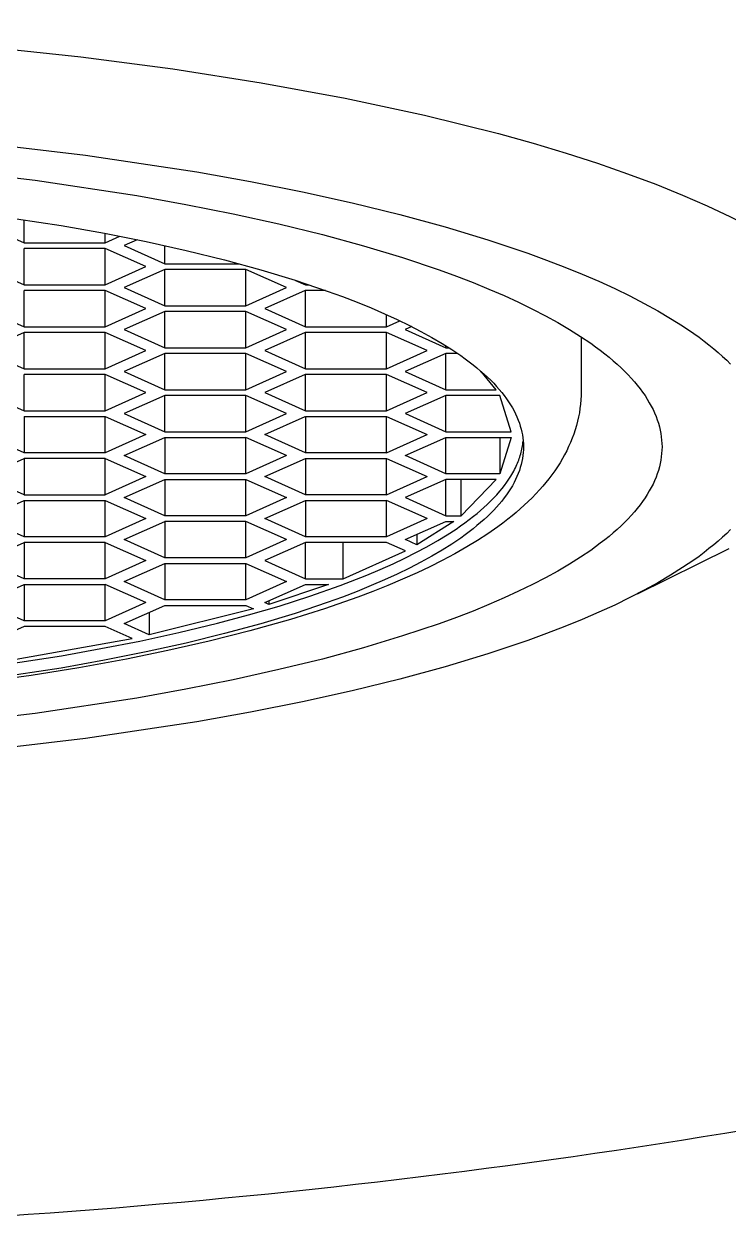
# Model space of a CAD drawing. Extents: x 12427 to 13021, y -5816 to -5396.
# Drawn here: x 12809.63 to 12815.74, y -5600.86 to -5590.38 of the extents above; entities that cross this region are included whole.
import ezdxf

# ---------------------------------------------------------------- set-up
doc = ezdxf.new("R2010")
doc.units = 0
doc.header["$LTSCALE"] = 7
doc.header["$MEASUREMENT"] = 0
doc.layers.get('0').update_dxf_attribs({"color": 2, "linetype": 'CONTINUOUS'})
doc.layers.add('Make2D 표시선', color=7, linetype='CONTINUOUS')
doc.layers.add('Make2D 표시선 - Tangent', color=7, linetype='CONTINUOUS')

msp = doc.modelspace()

# ---------------------------------------------------------------- linework, layer by layer
at = {"color": 2}
for p, q in [((12809.629, -5592.278), (12809.629, -5592.078)), ((12809.277, -5592.12), (12809.629, -5592.278)), ((12810.332, -5592.278), (12810.332, -5592.198)), ((12809.629, -5592.278), (12810.332, -5592.278)), ((12810.332, -5592.278), (12810.457, -5592.222)), ((12810.607, -5592.252), (12810.496, -5592.302)), ((12810.496, -5592.302), (12810.847, -5592.46)), ((12810.847, -5592.46), (12810.847, -5592.303)), ((12809.629, -5592.642), (12809.629, -5592.327)), ((12810.332, -5592.327), (12809.629, -5592.327)), ((12810.684, -5592.484), (12810.332, -5592.327)), ((12810.332, -5592.642), (12810.332, -5592.327)), ((12809.277, -5592.484), (12809.629, -5592.642)), ((12810.332, -5592.642), (12810.684, -5592.484)), ((12810.847, -5592.509), (12810.496, -5592.666)), ((12810.847, -5592.46), (12811.489, -5592.46)), ((12811.551, -5592.509), (12810.847, -5592.509)), ((12810.847, -5592.824), (12810.847, -5592.509)), ((12811.902, -5592.666), (12811.551, -5592.509)), ((12811.551, -5592.824), (12811.551, -5592.509)), ((12811.981, -5592.604), (12812.066, -5592.642)), ((12809.629, -5592.642), (12810.332, -5592.642)), ((12809.629, -5593.006), (12809.629, -5592.691)), ((12810.332, -5592.691), (12809.629, -5592.691)), ((12810.684, -5592.848), (12810.332, -5592.691)), ((12810.332, -5593.006), (12810.332, -5592.691)), ((12810.496, -5592.666), (12810.847, -5592.824)), ((12811.551, -5592.824), (12811.902, -5592.666)), ((12812.065, -5592.691), (12811.714, -5592.848)), ((12812.066, -5592.642), (12812.066, -5592.631)), ((12812.066, -5592.642), (12812.097, -5592.642)), ((12812.24, -5592.691), (12812.066, -5592.691)), ((12812.066, -5593.006), (12812.066, -5592.691)), ((12810.847, -5592.824), (12811.551, -5592.824)), ((12809.277, -5592.848), (12809.629, -5593.006)), ((12810.332, -5593.006), (12810.684, -5592.848)), ((12810.847, -5592.873), (12810.496, -5593.03)), ((12811.551, -5592.873), (12810.847, -5592.873)), ((12810.847, -5593.188), (12810.847, -5592.873)), ((12811.902, -5593.03), (12811.551, -5592.873)), ((12811.551, -5593.188), (12811.551, -5592.873)), ((12811.714, -5592.848), (12812.066, -5593.006)), ((12812.769, -5593.006), (12812.769, -5592.9)), ((12809.629, -5593.006), (12810.332, -5593.006)), ((12810.496, -5593.03), (12810.847, -5593.188)), ((12811.551, -5593.188), (12811.902, -5593.03)), ((12812.066, -5593.006), (12812.769, -5593.006)), ((12812.769, -5593.006), (12812.885, -5592.954)), ((12812.989, -5593.005), (12812.932, -5593.03)), ((12812.932, -5593.03), (12813.284, -5593.188)), ((12809.629, -5593.055), (12809.277, -5593.212)), ((12809.629, -5593.37), (12809.629, -5593.055)), ((12810.332, -5593.055), (12809.629, -5593.055)), ((12810.684, -5593.212), (12810.332, -5593.055)), ((12810.332, -5593.37), (12810.332, -5593.055)), ((12812.065, -5593.055), (12811.714, -5593.212)), ((12812.769, -5593.055), (12812.066, -5593.055)), ((12812.066, -5593.37), (12812.066, -5593.055)), ((12813.121, -5593.212), (12812.769, -5593.055)), ((12812.769, -5593.37), (12812.769, -5593.055)), ((12809.277, -5593.212), (12809.629, -5593.37)), ((12810.332, -5593.37), (12810.684, -5593.212)), ((12810.847, -5593.237), (12810.496, -5593.394)), ((12810.847, -5593.188), (12811.551, -5593.188)), ((12811.551, -5593.237), (12810.847, -5593.237)), ((12810.847, -5593.552), (12810.847, -5593.237)), ((12811.902, -5593.394), (12811.551, -5593.237)), ((12811.551, -5593.552), (12811.551, -5593.237)), ((12811.714, -5593.212), (12812.066, -5593.37)), ((12812.769, -5593.37), (12813.121, -5593.212)), ((12813.284, -5593.237), (12812.932, -5593.394)), ((12813.284, -5593.188), (12813.284, -5593.171)), ((12813.284, -5593.188), (12813.312, -5593.188)), ((12813.385, -5593.237), (12813.284, -5593.237)), ((12813.284, -5593.552), (12813.284, -5593.237)), ((12809.629, -5593.37), (12810.332, -5593.37)), ((12809.629, -5593.734), (12809.629, -5593.419)), ((12810.332, -5593.419), (12809.629, -5593.419)), ((12810.684, -5593.576), (12810.332, -5593.419)), ((12810.332, -5593.734), (12810.332, -5593.419)), ((12810.496, -5593.394), (12810.847, -5593.552)), ((12811.551, -5593.552), (12811.902, -5593.394)), ((12812.065, -5593.419), (12811.714, -5593.576)), ((12812.066, -5593.37), (12812.769, -5593.37)), ((12812.769, -5593.419), (12812.066, -5593.419)), ((12812.066, -5593.734), (12812.066, -5593.419)), ((12813.121, -5593.576), (12812.769, -5593.419)), ((12812.769, -5593.734), (12812.769, -5593.419)), ((12812.932, -5593.394), (12813.284, -5593.552)), ((12813.72, -5593.552), (12813.59, -5593.393)), ((12810.847, -5593.552), (12811.551, -5593.552)), ((12813.284, -5593.552), (12813.72, -5593.552)), ((12809.277, -5593.577), (12809.629, -5593.734)), ((12810.332, -5593.734), (12810.684, -5593.576)), ((12810.847, -5593.601), (12810.496, -5593.759)), ((12811.551, -5593.601), (12810.847, -5593.601)), ((12810.847, -5593.916), (12810.847, -5593.601)), ((12811.902, -5593.759), (12811.551, -5593.601)), ((12811.551, -5593.916), (12811.551, -5593.601)), ((12811.714, -5593.577), (12812.066, -5593.734)), ((12812.769, -5593.734), (12813.121, -5593.576)), ((12813.284, -5593.601), (12812.932, -5593.759)), ((12813.751, -5593.601), (12813.284, -5593.601)), ((12813.284, -5593.916), (12813.284, -5593.601)), ((12813.849, -5593.916), (12813.751, -5593.601)), ((12809.629, -5593.734), (12810.332, -5593.734)), ((12810.496, -5593.759), (12810.847, -5593.916)), ((12811.551, -5593.916), (12811.902, -5593.759)), ((12812.066, -5593.734), (12812.769, -5593.734)), ((12812.933, -5593.759), (12813.284, -5593.916)), ((12809.629, -5593.783), (12809.629, -5594.098)), ((12809.629, -5593.783), (12810.332, -5593.783)), ((12810.332, -5594.098), (12810.332, -5593.783)), ((12810.332, -5593.783), (12810.684, -5593.941)), ((12811.714, -5593.941), (12812.065, -5593.783)), ((12812.066, -5593.783), (12812.066, -5594.098)), ((12812.066, -5593.783), (12812.769, -5593.783)), ((12812.769, -5594.098), (12812.769, -5593.783)), ((12812.769, -5593.783), (12813.121, -5593.941)), ((12809.629, -5594.098), (12809.277, -5593.941)), ((12810.684, -5593.941), (12810.332, -5594.098)), ((12810.496, -5594.123), (12810.847, -5593.965)), ((12810.847, -5593.916), (12811.551, -5593.916)), ((12810.847, -5593.965), (12810.847, -5594.28)), ((12810.847, -5593.965), (12811.551, -5593.965)), ((12811.902, -5594.123), (12811.551, -5593.965)), ((12811.551, -5594.28), (12811.551, -5593.965)), ((12812.066, -5594.098), (12811.714, -5593.941)), ((12812.769, -5594.098), (12813.121, -5593.941)), ((12812.932, -5594.123), (12813.284, -5593.965)), ((12813.284, -5593.916), (12813.849, -5593.916)), ((12813.284, -5594.28), (12813.284, -5593.965)), ((12813.284, -5593.965), (12813.849, -5593.965)), ((12813.751, -5593.965), (12813.751, -5594.28)), ((12813.849, -5593.965), (12813.751, -5594.28)), ((12809.277, -5594.305), (12809.629, -5594.147)), ((12810.332, -5594.098), (12809.629, -5594.098)), ((12809.629, -5594.147), (12809.629, -5594.462)), ((12810.332, -5594.147), (12809.629, -5594.147)), ((12810.332, -5594.147), (12810.684, -5594.305)), ((12810.332, -5594.462), (12810.332, -5594.147)), ((12810.847, -5594.28), (12810.496, -5594.123)), ((12811.902, -5594.123), (12811.551, -5594.28)), ((12811.714, -5594.305), (12812.066, -5594.147)), ((12812.769, -5594.098), (12812.066, -5594.098)), ((12812.066, -5594.147), (12812.769, -5594.147)), ((12812.066, -5594.147), (12812.066, -5594.462)), ((12812.769, -5594.147), (12813.121, -5594.305)), ((12812.769, -5594.462), (12812.769, -5594.147)), ((12813.284, -5594.28), (12812.933, -5594.123)), ((12811.551, -5594.28), (12810.847, -5594.28)), ((12813.751, -5594.28), (12813.284, -5594.28)), ((12809.629, -5594.462), (12809.277, -5594.305)), ((12810.684, -5594.305), (12810.332, -5594.462)), ((12810.496, -5594.487), (12810.847, -5594.329)), ((12810.847, -5594.329), (12811.551, -5594.329)), ((12810.847, -5594.329), (12810.847, -5594.644)), ((12811.551, -5594.329), (12811.902, -5594.487)), ((12811.551, -5594.644), (12811.551, -5594.329)), ((12812.066, -5594.462), (12811.714, -5594.305)), ((12812.769, -5594.462), (12813.121, -5594.305)), ((12813.284, -5594.329), (12812.932, -5594.487)), ((12813.72, -5594.329), (12813.284, -5594.329)), ((12813.284, -5594.644), (12813.284, -5594.329)), ((12813.416, -5594.644), (12813.72, -5594.329)), ((12813.416, -5594.644), (12813.416, -5594.329)), ((12809.277, -5594.669), (12809.629, -5594.511)), ((12809.629, -5594.462), (12810.332, -5594.462)), ((12809.629, -5594.511), (12809.629, -5594.826)), ((12809.629, -5594.511), (12810.332, -5594.511)), ((12810.332, -5594.511), (12810.684, -5594.669)), ((12810.332, -5594.826), (12810.332, -5594.511)), ((12810.847, -5594.644), (12810.496, -5594.487)), ((12811.902, -5594.487), (12811.551, -5594.644)), ((12811.714, -5594.669), (12812.066, -5594.511)), ((12812.769, -5594.462), (12812.066, -5594.462)), ((12812.066, -5594.511), (12812.769, -5594.511)), ((12812.066, -5594.511), (12812.066, -5594.826)), ((12813.121, -5594.669), (12812.769, -5594.511)), ((12812.769, -5594.826), (12812.769, -5594.511)), ((12812.933, -5594.487), (12813.284, -5594.644)), ((12809.629, -5594.826), (12809.277, -5594.669)), ((12810.684, -5594.669), (12810.332, -5594.826)), ((12810.496, -5594.851), (12810.847, -5594.693)), ((12811.551, -5594.644), (12810.847, -5594.644)), ((12811.551, -5594.693), (12810.847, -5594.693)), ((12810.847, -5594.693), (12810.847, -5595.008)), ((12811.902, -5594.851), (12811.551, -5594.693)), ((12811.551, -5595.008), (12811.551, -5594.693)), ((12812.066, -5594.826), (12811.714, -5594.669)), ((12813.121, -5594.669), (12812.769, -5594.826)), ((12812.932, -5594.851), (12813.284, -5594.693)), ((12813.352, -5594.693), (12813.032, -5594.896)), ((12813.284, -5594.644), (12813.416, -5594.644)), ((12813.284, -5594.693), (12813.352, -5594.693)), ((12813.032, -5594.806), (12813.032, -5594.896)), ((12809.277, -5595.033), (12809.629, -5594.875)), ((12810.332, -5594.826), (12809.629, -5594.826)), ((12809.629, -5594.875), (12809.629, -5595.191)), ((12810.332, -5594.875), (12809.629, -5594.875)), ((12810.332, -5594.875), (12810.684, -5595.033)), ((12810.332, -5595.191), (12810.332, -5594.875)), ((12810.847, -5595.008), (12810.496, -5594.851)), ((12811.902, -5594.851), (12811.551, -5595.008)), ((12812.066, -5594.875), (12811.714, -5595.033)), ((12812.769, -5594.826), (12812.066, -5594.826)), ((12812.769, -5594.875), (12812.066, -5594.875)), ((12812.066, -5595.191), (12812.066, -5594.875)), ((12812.394, -5595.191), (12812.394, -5594.875)), ((12812.933, -5594.949), (12812.769, -5594.875)), ((12813.032, -5594.896), (12812.933, -5594.851)), ((12809.629, -5595.191), (12809.277, -5595.033)), ((12810.684, -5595.033), (12810.332, -5595.191)), ((12811.551, -5595.008), (12810.847, -5595.008)), ((12811.714, -5595.033), (12812.066, -5595.191)), ((12812.394, -5595.191), (12812.933, -5594.949)), ((12810.496, -5595.215), (12810.847, -5595.057)), ((12810.847, -5595.057), (12811.551, -5595.057)), ((12810.847, -5595.057), (12810.847, -5595.373)), ((12811.551, -5595.057), (12811.902, -5595.215)), ((12811.551, -5595.373), (12811.551, -5595.057)), ((12809.277, -5595.397), (12809.629, -5595.239)), ((12810.332, -5595.191), (12809.629, -5595.191)), ((12809.629, -5595.239), (12809.629, -5595.555)), ((12809.629, -5595.239), (12810.332, -5595.239)), ((12810.332, -5595.555), (12810.332, -5595.239)), ((12810.684, -5595.397), (12810.332, -5595.239)), ((12810.847, -5595.373), (12810.496, -5595.215)), ((12811.902, -5595.215), (12811.551, -5595.373)), ((12811.714, -5595.397), (12812.066, -5595.239)), ((12812.266, -5595.239), (12811.748, -5595.412)), ((12812.066, -5595.191), (12812.394, -5595.191)), ((12812.066, -5595.239), (12812.266, -5595.239)), ((12809.629, -5595.555), (12809.277, -5595.397)), ((12810.684, -5595.397), (12810.332, -5595.555)), ((12810.496, -5595.579), (12810.847, -5595.421)), ((12811.617, -5595.451), (12810.713, -5595.677)), ((12811.551, -5595.373), (12810.847, -5595.373)), ((12810.847, -5595.421), (12811.551, -5595.421)), ((12811.551, -5595.421), (12811.617, -5595.451)), ((12811.748, -5595.412), (12811.714, -5595.397)), ((12811.748, -5595.382), (12811.748, -5595.412)), ((12810.332, -5595.555), (12809.629, -5595.555)), ((12810.713, -5595.481), (12810.713, -5595.677)), ((12809.629, -5595.603), (12809.277, -5595.761)), ((12810.332, -5595.603), (12809.629, -5595.603)), ((12810.566, -5595.708), (12810.332, -5595.603)), ((12810.713, -5595.677), (12810.496, -5595.579)), ((12809.56, -5595.888), (12810.566, -5595.708))]:
    msp.add_line(p, q, dxfattribs=at)
at = {"layer": 'Make2D 표시선'}
for p, q in [((12814.457, -5593.093), (12814.457, -5593.564)), ((12815.736, -5594.93), (12814.941, -5595.323))]:
    msp.add_line(p, q, dxfattribs=at)
for points in [[(12805.107, -5590.383), (12805.937, -5590.391), (12806.777, -5590.413), (12807.623, -5590.452), (12808.467, -5590.507), (12809.302, -5590.579), (12810.121, -5590.667), (12810.917, -5590.771), (12811.683, -5590.891), (12812.412, -5591.025), (12813.099, -5591.172), (12813.739, -5591.331), (12814.039, -5591.415), (12814.326, -5591.501), (12814.599, -5591.589), (12814.859, -5591.679), (12815.104, -5591.771), (12815.334, -5591.864), (12815.549, -5591.959), (12815.75, -5592.054), (12815.845, -5592.103), (12815.936, -5592.151), (12816.024, -5592.2), (12816.108, -5592.248)], [(12809.156, -5591.399), (12810.159, -5591.518), (12811.126, -5591.664), (12811.591, -5591.747), (12812.04, -5591.836), (12812.472, -5591.932), (12812.885, -5592.033), (12813.277, -5592.14), (12813.647, -5592.252), (12813.993, -5592.368), (12814.156, -5592.428), (12814.314, -5592.489), (12814.465, -5592.55), (12814.609, -5592.612), (12814.747, -5592.675), (12814.878, -5592.739), (12815.002, -5592.803), (12815.12, -5592.868), (12815.23, -5592.933), (12815.334, -5592.999), (12815.432, -5593.064), (12815.478, -5593.097), (12815.522, -5593.131), (12815.564, -5593.164), (12815.605, -5593.197), (12815.645, -5593.23), (12815.682, -5593.263), (12815.718, -5593.296), (12815.752, -5593.33)], [(12808.806, -5591.628), (12809.723, -5591.736), (12810.606, -5591.869), (12811.031, -5591.945), (12811.441, -5592.027), (12811.836, -5592.115), (12812.213, -5592.207), (12812.571, -5592.305), (12812.909, -5592.407), (12813.225, -5592.513), (12813.375, -5592.568), (12813.519, -5592.623), (12813.656, -5592.679), (12813.788, -5592.736), (12813.914, -5592.794), (12814.034, -5592.852), (12814.148, -5592.911), (12814.255, -5592.97), (12814.356, -5593.029), (12814.451, -5593.089), (12814.54, -5593.149), (12814.582, -5593.179), (12814.622, -5593.21), (12814.661, -5593.24), (12814.699, -5593.27), (12814.734, -5593.3), (12814.769, -5593.331), (12814.802, -5593.361), (12814.833, -5593.391), (12814.863, -5593.422), (12814.891, -5593.452), (12814.918, -5593.482), (12814.943, -5593.513), (12814.967, -5593.543), (12814.989, -5593.573), (12815.01, -5593.603), (12815.029, -5593.633), (12815.047, -5593.664), (12815.064, -5593.694), (12815.079, -5593.723), (12815.093, -5593.753), (12815.105, -5593.783), (12815.116, -5593.813), (12815.126, -5593.842), (12815.134, -5593.872), (12815.141, -5593.901), (12815.147, -5593.931), (12815.151, -5593.96), (12815.154, -5593.989), (12815.156, -5594.018), (12815.157, -5594.046), (12815.156, -5594.075), (12815.154, -5594.104), (12815.151, -5594.133), (12815.147, -5594.162), (12815.141, -5594.192), (12815.134, -5594.221), (12815.126, -5594.251), (12815.116, -5594.28), (12815.105, -5594.31), (12815.093, -5594.34), (12815.079, -5594.37), (12815.064, -5594.399), (12815.047, -5594.429), (12815.029, -5594.46), (12815.01, -5594.49), (12814.989, -5594.52), (12814.967, -5594.55), (12814.943, -5594.58), (12814.918, -5594.611), (12814.891, -5594.641), (12814.863, -5594.671), (12814.833, -5594.702), (12814.802, -5594.732), (12814.769, -5594.762), (12814.734, -5594.793), (12814.699, -5594.823), (12814.661, -5594.853), (12814.622, -5594.883), (12814.582, -5594.914), (12814.54, -5594.944), (12814.451, -5595.004), (12814.356, -5595.064), (12814.255, -5595.123), (12814.148, -5595.182), (12814.034, -5595.241), (12813.914, -5595.299), (12813.788, -5595.357), (12813.656, -5595.414), (12813.519, -5595.47), (12813.375, -5595.525), (12813.225, -5595.58), (12812.909, -5595.686), (12812.571, -5595.788), (12812.213, -5595.886), (12811.836, -5595.978), (12811.441, -5596.066), (12811.031, -5596.148), (12810.606, -5596.224), (12809.723, -5596.357), (12808.806, -5596.465)], [(12809.172, -5592.012), (12809.95, -5592.129), (12810.324, -5592.196), (12810.685, -5592.268), (12811.033, -5592.345), (12811.365, -5592.427), (12811.68, -5592.513), (12811.978, -5592.603), (12812.256, -5592.696), (12812.388, -5592.744), (12812.514, -5592.793), (12812.636, -5592.843), (12812.752, -5592.893), (12812.863, -5592.943), (12812.968, -5592.995), (12813.068, -5593.046), (12813.163, -5593.098), (12813.252, -5593.151), (12813.335, -5593.203), (12813.413, -5593.256), (12813.45, -5593.283), (12813.486, -5593.31), (12813.52, -5593.336), (12813.553, -5593.363), (12813.585, -5593.39), (12813.615, -5593.416), (12813.644, -5593.443), (12813.672, -5593.47), (12813.698, -5593.496), (12813.723, -5593.523), (12813.746, -5593.55), (12813.768, -5593.576), (12813.789, -5593.603), (12813.809, -5593.63), (12813.827, -5593.656), (12813.844, -5593.683), (12813.86, -5593.709), (12813.875, -5593.736), (12813.888, -5593.762), (12813.9, -5593.788), (12813.911, -5593.815), (12813.921, -5593.841), (12813.929, -5593.867), (12813.937, -5593.893), (12813.943, -5593.919), (12813.948, -5593.944), (12813.952, -5593.97), (12813.955, -5593.996), (12813.956, -5594.021), (12813.957, -5594.046), (12813.956, -5594.072), (12813.955, -5594.097), (12813.952, -5594.123), (12813.948, -5594.149), (12813.943, -5594.174), (12813.937, -5594.2), (12813.929, -5594.226), (12813.921, -5594.252), (12813.911, -5594.278), (12813.9, -5594.305), (12813.888, -5594.331), (12813.875, -5594.357), (12813.86, -5594.384), (12813.844, -5594.41), (12813.827, -5594.437), (12813.809, -5594.463), (12813.789, -5594.49), (12813.768, -5594.517), (12813.746, -5594.543), (12813.723, -5594.57), (12813.698, -5594.597), (12813.672, -5594.623), (12813.644, -5594.65), (12813.615, -5594.677), (12813.585, -5594.703), (12813.553, -5594.73), (12813.52, -5594.757), (12813.486, -5594.783), (12813.45, -5594.81), (12813.413, -5594.837), (12813.335, -5594.89), (12813.252, -5594.942), (12813.163, -5594.995), (12813.068, -5595.047), (12812.968, -5595.098), (12812.863, -5595.15), (12812.752, -5595.2), (12812.636, -5595.25), (12812.514, -5595.3), (12812.388, -5595.349), (12812.256, -5595.397), (12811.978, -5595.49), (12811.68, -5595.58), (12811.365, -5595.666), (12811.033, -5595.748), (12810.685, -5595.825), (12810.324, -5595.897), (12809.95, -5595.964), (12809.172, -5596.081)], [(12814.457, -5593.564), (12814.457, -5593.582), (12814.456, -5593.601), (12814.454, -5593.639), (12814.451, -5593.676), (12814.446, -5593.714), (12814.441, -5593.751), (12814.434, -5593.788), (12814.425, -5593.825), (12814.416, -5593.861), (12814.405, -5593.899), (12814.392, -5593.936), (12814.379, -5593.972), (12814.364, -5594.009), (12814.348, -5594.044), (12814.331, -5594.08), (12814.313, -5594.115), (12814.294, -5594.149), (12814.273, -5594.185), (12814.25, -5594.22), (12814.227, -5594.255), (12814.202, -5594.289), (12814.177, -5594.323), (12814.151, -5594.356), (12814.124, -5594.388), (12814.096, -5594.419), (12814.064, -5594.454), (12814.031, -5594.488), (12813.998, -5594.521), (12813.963, -5594.553), (12813.929, -5594.584), (12813.893, -5594.615), (12813.857, -5594.645), (12813.82, -5594.674), (12813.778, -5594.707), (12813.735, -5594.739), (12813.647, -5594.8), (12813.557, -5594.858), (12813.466, -5594.914), (12813.36, -5594.974), (12813.253, -5595.031), (12813.145, -5595.086), (12813.035, -5595.138), (12812.908, -5595.195), (12812.781, -5595.249), (12812.652, -5595.3), (12812.522, -5595.349), (12812.231, -5595.451), (12811.936, -5595.543), (12811.585, -5595.642), (12811.231, -5595.732), (12810.875, -5595.813), (12810.517, -5595.886), (12810.103, -5595.962), (12809.689, -5596.029), (12808.855, -5596.142)], [(12809.226, -5595.968), (12809.953, -5595.857), (12810.293, -5595.796), (12810.631, -5595.73), (12810.969, -5595.656), (12811.304, -5595.575), (12811.573, -5595.504), (12811.84, -5595.427), (12812.105, -5595.342), (12812.368, -5595.25), (12812.6, -5595.159), (12812.715, -5595.111), (12812.828, -5595.06), (12812.927, -5595.013), (12813.024, -5594.964), (12813.12, -5594.913), (12813.215, -5594.859), (12813.294, -5594.81), (12813.373, -5594.759), (12813.411, -5594.732), (12813.449, -5594.705), (12813.486, -5594.677), (12813.523, -5594.649), (12813.554, -5594.624), (12813.584, -5594.598), (12813.613, -5594.572), (12813.642, -5594.546), (12813.67, -5594.518), (12813.698, -5594.49), (12813.725, -5594.462), (12813.751, -5594.432), (12813.771, -5594.407), (12813.792, -5594.381), (12813.811, -5594.354), (12813.83, -5594.327), (12813.847, -5594.3), (12813.856, -5594.286), (12813.864, -5594.272), (12813.872, -5594.257), (12813.879, -5594.243), (12813.887, -5594.228), (12813.894, -5594.213), (12813.9, -5594.2), (12813.905, -5594.188), (12813.91, -5594.175), (12813.915, -5594.161), (12813.92, -5594.148), (12813.925, -5594.135), (12813.929, -5594.121), (12813.933, -5594.108), (12813.937, -5594.094), (12813.94, -5594.081), (12813.943, -5594.067), (12813.946, -5594.053), (12813.949, -5594.039), (12813.951, -5594.026), (12813.952, -5594.012), (12813.954, -5593.998)], [(12815.752, -5594.763), (12815.718, -5594.797), (12815.682, -5594.83), (12815.645, -5594.863), (12815.605, -5594.896), (12815.564, -5594.929), (12815.522, -5594.962), (12815.478, -5594.996), (12815.432, -5595.029), (12815.334, -5595.094), (12815.23, -5595.16), (12815.12, -5595.225), (12815.002, -5595.29), (12814.878, -5595.354), (12814.747, -5595.418), (12814.609, -5595.481), (12814.465, -5595.543), (12814.314, -5595.604), (12814.156, -5595.665), (12813.993, -5595.725), (12813.647, -5595.841), (12813.277, -5595.953), (12812.885, -5596.06), (12812.472, -5596.161), (12812.04, -5596.257), (12811.591, -5596.346), (12811.126, -5596.429), (12810.159, -5596.575), (12809.156, -5596.694)]]:
    msp.add_lwpolyline(points, dxfattribs=at)
at = {"layer": 'Make2D 표시선 - Tangent'}
msp.add_arc((12805.065, -5534.989), 65.871, 270.03681, 280.61439, dxfattribs=at)

doc.saveas('drawing.dxf')
